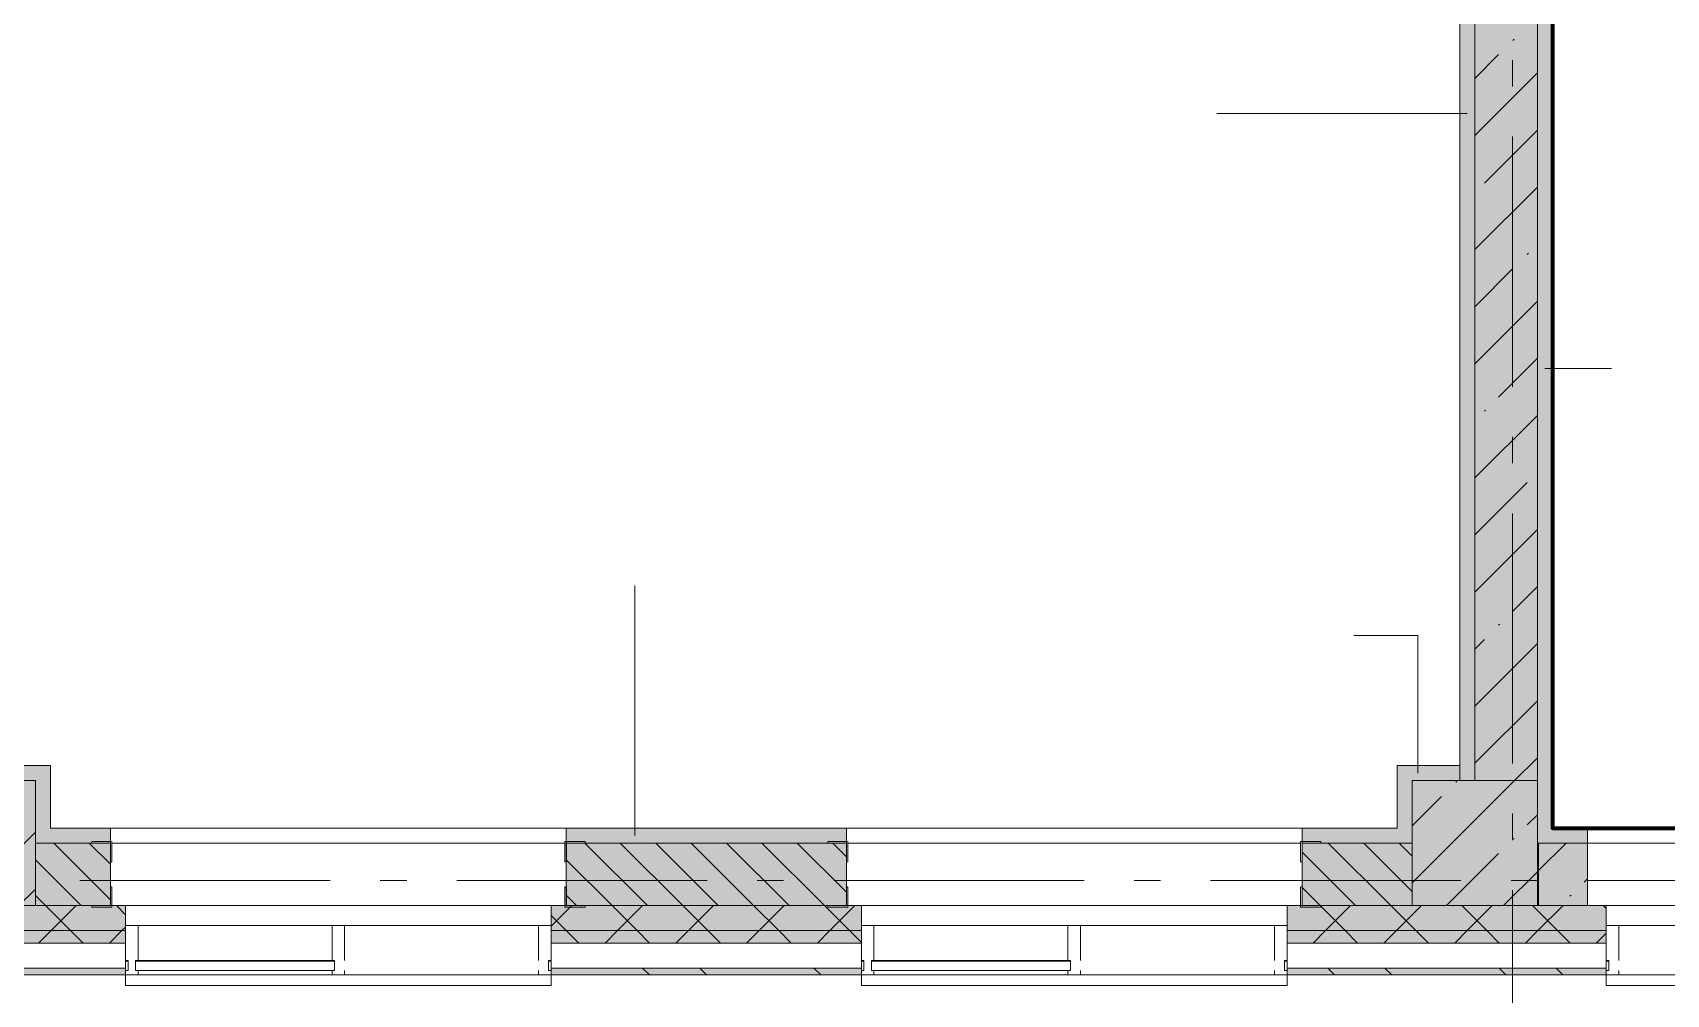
# Model space of a CAD drawing. Header units: millimetres. Extents: x -537608 to 253996, y -217170 to 186033.
# Drawn here: x -239137 to -232611, y 91067 to 94911 of the extents above; entities that cross this region are included whole.
import ezdxf

# ---------------------------------------------------------------- set-up
doc = ezdxf.new("R2010")
doc.units = ezdxf.units.MM
doc.layers.add('16) Лак 1.6м', color=160, linetype='Continuous', lineweight=90)
doc.layers.add('PDF _Геометрия', color=7, linetype='Continuous')
doc.layers.add('PDF _Сплошная заливка', color=7, linetype='Continuous', true_color=0xffffff)

msp = doc.modelspace()

# ---------------------------------------------------------------- hatches: boundary and pattern name
at = {"layer": 'PDF _Сплошная заливка', "transparency": 33554559}
for points in [[(-233126.1932, 91921.2686), (-233126.1932, 99421.2652), (-233376.192, 99421.2652), (-233376.192, 91921.2686), (-233133.1666, 91921.2686)], [(-239626.1902, 91421.2666), (-239126.1905, 91421.2666), (-239126.1905, 91921.2686), (-239626.1902, 91921.2686), (-239626.1902, 91515.2129)], [(-233626.193, 91421.2666), (-233126.1932, 91421.2666), (-233126.1932, 91921.2686), (-233626.193, 91921.2686), (-233626.193, 91515.2129)]]:
    msp.add_hatch(color=256, dxfattribs=at).paths.add_polyline_path(points)
at = {"layer": 'PDF _Сплошная заливка', "true_color": 0x56bc34, "transparency": 33554559}
msp.add_hatch(color=85, dxfattribs=at).paths.add_polyline_path([(-233126.1932, 91731.2661), (-233066.1926, 91731.2661), (-233066.1926, 99111.2657), (-233126.1932, 99111.2657), (-233126.1932, 91921.2686)])
at = {"layer": 'PDF _Сплошная заливка', "true_color": 0xff7d7d, "transparency": 33554559}
for points in [[(-239126.1905, 91921.2686), (-239126.1905, 91981.2671), (-239686.1909, 91981.2671), (-239686.1909, 91921.2686), (-239626.1902, 91921.2686)], [(-239066.1919, 91731.2661), (-239066.1919, 91981.2671), (-239126.1905, 91981.2671), (-239126.1905, 91731.2661), (-239119.0147, 91731.2661)], [(-233436.1927, 91921.2686), (-233436.1927, 91981.2671), (-233686.1915, 91981.2671), (-233686.1915, 91921.2686), (-233626.193, 91921.2686)]]:
    msp.add_hatch(color=11, dxfattribs=at).paths.add_polyline_path(points)
h = msp.add_hatch(color=11, dxfattribs=at)
h.paths.add_polyline_path([(-233692.3661, 91671.2676), (-233686.1915, 91671.2676), (-233686.1915, 91731.2661), (-234066.1921, 91731.2661), (-234066.1921, 91671.2676)], flags=0)
h.paths.add_polyline_path([(-236196.9723, 91671.2676), (-235886.1913, 91671.2676), (-235886.1913, 91731.2661), (-237006.1922, 91731.2661), (-237006.1922, 91671.2676), (-236614.4085, 91671.2676)], flags=0)
h.paths.add_polyline_path([(-238826.1914, 91671.2676), (-238826.1914, 91731.2661), (-239126.1905, 91731.2661), (-239126.1905, 91671.2676), (-239119.0147, 91671.2676)], flags=0)
at = {"layer": 'PDF _Сплошная заливка', "true_color": 0x56bc34, "transparency": 33554559}
h = msp.add_hatch(color=85, dxfattribs=at)
h.paths.add_polyline_path([(-226595.9773, 91671.2676), (-225586.1947, 91671.2676), (-225586.1947, 91731.2661), (-231926.1929, 91731.2661), (-231926.1929, 91671.2676), (-228265.7155, 91671.2676)], flags=0)
h.paths.add_polyline_path([(-233126.1932, 91671.2676), (-232926.1924, 91671.2676), (-232926.1924, 91731.2661), (-233126.1932, 91731.2661)], flags=0)
at = {"layer": 'PDF _Сплошная заливка', "transparency": 33554559}
h = msp.add_hatch(color=256, dxfattribs=at)
h.paths.add_polyline_path([(-233692.3661, 91421.2666), (-233626.193, 91421.2666), (-233626.193, 91671.2676), (-234066.1921, 91671.2676), (-234066.1921, 91421.2666)], flags=0)
h.paths.add_polyline_path([(-239119.0147, 91421.2666), (-238826.1914, 91421.2666), (-238826.1914, 91671.2676), (-239126.1905, 91671.2676), (-239126.1905, 91421.2666)], flags=0)
h.paths.add_polyline_path([(-235886.1913, 91421.2666), (-235886.1913, 91671.2676), (-237006.1922, 91671.2676), (-237006.1922, 91421.2666), (-236196.9723, 91421.2666)], flags=0)
h.paths.add_polyline_path([(-243293.3633, 91421.2666), (-243176.191, 91421.2666), (-243176.191, 91671.2676), (-243565.7421, 91671.2676), (-243565.7421, 91421.2666)], flags=0)
h.paths.add_polyline_path([(-241826.1901, 91421.2666), (-241826.1901, 91671.2676), (-242126.1913, 91671.2676), (-242126.1913, 91421.2666), (-242041.0592, 91421.2666)], flags=0)
h.paths.add_polyline_path([(-240006.1909, 91421.2666), (-239626.1902, 91421.2666), (-239626.1902, 91671.2676), (-240006.1909, 91671.2676), (-240006.1909, 91515.2129)], flags=0)
h.paths.add_polyline_path([(-242676.189, 91421.2666), (-242626.1889, 91421.2666), (-242626.1889, 91671.2676), (-242676.189, 91671.2676), (-242676.189, 91571.9777)], flags=0)
h.paths.add_polyline_path([(-246565.7407, 91421.2666), (-246176.1896, 91421.2666), (-246176.1896, 91671.2676), (-246565.7407, 91671.2676), (-246565.7407, 91515.2129)], flags=0)
h.paths.add_polyline_path([(-245385.7414, 91421.2666), (-245385.7414, 91671.2676), (-245676.192, 91671.2676), (-245676.192, 91421.2666)], flags=0)
h.paths.add_polyline_path([(-248720.0118, 91421.2666), (-248385.7443, 91421.2666), (-248385.7443, 91671.2676), (-249565.7436, 91671.2676), (-249565.7436, 91421.2666), (-249137.4437, 91421.2666)], flags=0)
h.paths.add_polyline_path([(-252476.9243, 91421.2666), (-252176.1868, 91421.2666), (-252176.1868, 91671.2676), (-252565.7423, 91671.2676), (-252565.7423, 91421.2666)], flags=0)
h.paths.add_polyline_path([(-251385.7429, 91421.2666), (-251385.7429, 91671.2676), (-251676.1892, 91671.2676), (-251676.1892, 91421.2666), (-251642.052, 91421.2666)], flags=0)
h.paths.add_polyline_path([(-255565.7409, 91421.2666), (-255176.1898, 91421.2666), (-255176.1898, 91671.2676), (-255565.7409, 91671.2676), (-255565.7409, 91515.2129)], flags=0)
h.paths.add_polyline_path([(-257486.1367, 91421.2666), (-257385.7402, 91421.2666), (-257385.7402, 91671.2676), (-258565.7395, 91671.2676), (-258565.7395, 91421.2666), (-258321.009, 91421.2666)], flags=0)
h.paths.add_polyline_path([(-254385.7415, 91421.2666), (-254385.7415, 91671.2676), (-254676.1879, 91671.2676), (-254676.1879, 91421.2666), (-254564.0965, 91421.2666)], flags=0)
h.paths.add_polyline_path([(-261243.0492, 91421.2666), (-261176.187, 91421.2666), (-261176.187, 91671.2676), (-261565.7382, 91671.2676), (-261565.7382, 91421.2666)], flags=0)
h.paths.add_polyline_path([(-260385.7388, 91421.2666), (-260385.7388, 91671.2676), (-260676.1851, 91671.2676), (-260676.1851, 91421.2666), (-260408.1812, 91421.2666)], flags=0)
h.paths.add_polyline_path([(-264176.1857, 91421.2666), (-264176.1857, 91671.2676), (-264565.7411, 91671.2676), (-264565.7411, 91421.2666)], flags=0)
h.paths.add_polyline_path([(-266669.6977, 91421.2666), (-266385.7404, 91421.2666), (-266385.7404, 91671.2676), (-267560.7406, 91671.2676), (-267560.7406, 91421.2666), (-267504.57, 91421.2666)], flags=0)
h.paths.add_polyline_path([(-263676.1881, 91421.2666), (-263385.7374, 91421.2666), (-263385.7374, 91671.2676), (-263676.1881, 91671.2676), (-263676.1881, 91506.6485)], flags=0)
h.paths.add_polyline_path([(-269380.7398, 91421.2666), (-269380.7398, 91671.2676), (-269676.1853, 91671.2676), (-269676.1853, 91421.2666), (-269591.7422, 91421.2666)], flags=0)
h.paths.add_polyline_path([(-270176.1872, 91421.2666), (-270176.1872, 91671.2676), (-270566.3541, 91671.2676), (-270566.3541, 91421.2666), (-270426.6102, 91421.2666)], flags=0)
h.paths.add_polyline_path([(-273348.6546, 91421.2666), (-273176.1859, 91421.2666), (-273176.1859, 91671.2676), (-273565.737, 91671.2676), (-273565.737, 91421.2666)], flags=0)
h.paths.add_polyline_path([(-275676.1826, 91421.2666), (-275385.7362, 91421.2666), (-275385.7362, 91671.2676), (-275676.1826, 91671.2676)], flags=0)
h.paths.add_polyline_path([(-272386.3534, 91421.2666), (-272386.3534, 91671.2676), (-272676.184, 91671.2676), (-272676.184, 91421.2666), (-272513.7824, 91421.2666)], flags=0)
h.paths.add_polyline_path([(-276226.1847, 91421.2666), (-276176.1845, 91421.2666), (-276176.1845, 91671.2676), (-276226.1847, 91671.2676), (-276226.1847, 91555.6756)], flags=0)
h.paths.add_polyline_path([(-276865.7367, 91421.2666), (-276726.1823, 91421.2666), (-276726.1823, 91671.2676), (-276865.7367, 91671.2676), (-276865.7367, 91515.2129)], flags=0)
h.paths.add_polyline_path([(-281685.7347, 91421.2666), (-281685.7347, 91671.2676), (-282865.734, 91671.2676), (-282865.734, 91421.2666), (-281697.3434, 91421.2666)], flags=0)
h.paths.add_polyline_path([(-279865.7397, 91421.2666), (-279726.1853, 91421.2666), (-279726.1853, 91671.2676), (-279865.7397, 91671.2676), (-279865.7397, 91515.2129)], flags=0)
h.paths.add_polyline_path([(-278685.7403, 91421.2666), (-278685.7403, 91671.2676), (-279226.1833, 91671.2676), (-279226.1833, 91421.2666), (-278775.3032, 91421.2666)], flags=0)
h.paths.add_polyline_path([(-284685.7376, 91421.2666), (-284685.7376, 91671.2676), (-285226.1806, 91671.2676), (-285226.1806, 91421.2666), (-285036.824, 91421.2666)], flags=0)
h.paths.add_polyline_path([(-285726.1825, 91421.2666), (-285726.1825, 91671.2676), (-285865.7369, 91671.2676), (-285865.7369, 91421.2666)], flags=0)
h.paths.add_polyline_path([(-288226.1835, 91421.2666), (-287685.7319, 91421.2666), (-287685.7319, 91671.2676), (-288226.1835, 91671.2676)], flags=0)
h.paths.add_polyline_path([(-288793.7365, 91421.2666), (-288726.1855, 91421.2666), (-288726.1855, 91671.2676), (-288865.7313, 91671.2676), (-288865.7313, 91421.2666)], flags=0)
h.paths.add_polyline_path([(-290880.9044, 91421.2666), (-290685.7348, 91421.2666), (-290685.7348, 91671.2676), (-291926.1806, 91671.2676), (-291926.1806, 91421.2666), (-291715.7767, 91421.2666)], flags=0)
h.paths.add_polyline_path([(-299626.1757, 91421.2666), (-299546.1806, 91421.2666), (-299546.1806, 91671.2676), (-299626.1757, 91671.2676), (-299626.1757, 91455.7484)], flags=0)
h.paths.add_polyline_path([(-300126.1777, 91421.2666), (-300126.1777, 91671.2676), (-300803.6776, 91671.2676), (-300803.6776, 91421.2666), (-300481.9058, 91421.2666)], flags=0)
h.paths.add_polyline_path([(-304238.8097, 91421.2666), (-304126.1758, 91421.2666), (-304126.1758, 91671.2676), (-307138.3387, 91671.2676), (-307138.3387, 91421.2666), (-305073.682, 91421.2666)], flags=0)
h.paths.add_polyline_path([(-301803.6815, 91421.2666), (-301803.6815, 91671.2676), (-303626.1825, 91671.2676), (-303626.1825, 91421.2666), (-302151.6419, 91421.2666)], flags=0)
h.paths.add_polyline_path([(-308138.3338, 91421.2666), (-308138.3338, 91671.2676), (-308726.1763, 91671.2676), (-308726.1763, 91421.2666), (-308413.1627, 91421.2666)], flags=0)
h = msp.add_hatch(color=256, dxfattribs=at)
h.paths.add_polyline_path([(-226595.9773, 91421.2666), (-225526.1941, 91421.2666), (-225526.1941, 91671.2676), (-231926.1929, 91671.2676), (-231926.1929, 91421.2666), (-228265.7155, 91421.2666)], flags=0)
h.paths.add_polyline_path([(-232926.1924, 91421.2666), (-232926.1924, 91671.2676), (-233121.1919, 91671.2676), (-233121.1919, 91421.2666)], flags=0)
h = msp.add_hatch(color=256, dxfattribs=at)
h.paths.add_polyline_path([(-214072.9389, 91321.2663), (-213276.196, 91321.2663), (-213276.196, 91421.2666), (-222460.9308, 91421.2666), (-222460.9308, 91321.2663), (-214907.808, 91321.2663)], flags=0)
h.paths.add_polyline_path([(-224160.9288, 91321.2663), (-224160.9288, 91421.2666), (-232001.1932, 91421.2666), (-232001.1932, 91321.2663), (-224926.2392, 91321.2663)], flags=0)
h.paths.add_polyline_path([(-232851.1922, 91321.2663), (-232851.1922, 91421.2666), (-234126.1928, 91421.2666), (-234126.1928, 91321.2663), (-233126.1932, 91321.2663)], flags=0)
h.paths.add_polyline_path([(-236196.9723, 91321.2663), (-235826.1928, 91321.2663), (-235826.1928, 91421.2666), (-237066.1908, 91421.2666), (-237066.1908, 91321.2663), (-236614.4085, 91321.2663)], flags=0)
h.paths.add_polyline_path([(-239953.8848, 91321.2663), (-238766.1908, 91321.2663), (-238766.1908, 91421.2666), (-240066.1915, 91421.2666), (-240066.1915, 91321.2663)], flags=0)
h.paths.add_polyline_path([(-243626.1884, 91321.2663), (-241766.1916, 91321.2663), (-241766.1916, 91421.2666), (-243626.1884, 91421.2666)], flags=0)
h.paths.add_polyline_path([(-245380.5355, 91321.2663), (-245326.1907, 91321.2663), (-245326.1907, 91421.2666), (-246626.1914, 91421.2666), (-246626.1914, 91321.2663), (-245797.9674, 91321.2663)], flags=0)
h.paths.add_polyline_path([(-249626.19, 91321.2663), (-248326.1893, 91321.2663), (-248326.1893, 91421.2666), (-249626.19, 91421.2666)], flags=0)
h.paths.add_polyline_path([(-254564.0965, 91321.2663), (-254326.1866, 91321.2663), (-254326.1866, 91421.2666), (-255626.1873, 91421.2666), (-255626.1873, 91321.2663), (-254981.5283, 91321.2663)], flags=0)
h.paths.add_polyline_path([(-251326.1879, 91321.2663), (-251326.1879, 91421.2666), (-252626.1886, 91421.2666), (-252626.1886, 91321.2663), (-251642.052, 91321.2663)], flags=0)
h.paths.add_polyline_path([(-257486.1367, 91321.2663), (-257326.1894, 91321.2663), (-257326.1894, 91421.2666), (-258626.1859, 91421.2666), (-258626.1859, 91321.2663), (-258321.009, 91321.2663)], flags=0)
h.paths.add_polyline_path([(-260825.613, 91321.2663), (-260326.1881, 91321.2663), (-260326.1881, 91421.2666), (-261626.1888, 91421.2666), (-261626.1888, 91321.2663), (-261243.0492, 91321.2663)], flags=0)
h.paths.add_polyline_path([(-264626.1874, 91321.2663), (-263326.1867, 91321.2663), (-263330.2213, 91421.2666), (-264626.1874, 91421.2666)], flags=0)
h.paths.add_polyline_path([(-266326.1853, 91321.2663), (-266326.1853, 91421.2666), (-267621.1869, 91421.2666), (-267621.1869, 91321.2663), (-266669.6977, 91321.2663)], flags=0)
h.paths.add_polyline_path([(-269591.7422, 91321.2663), (-269321.1849, 91321.2663), (-269321.1849, 91421.2666), (-270626.8047, 91421.2666), (-270626.8047, 91321.2663), (-270009.1741, 91321.2663)], flags=0)
h.paths.add_polyline_path([(-272513.7824, 91321.2663), (-272326.8026, 91321.2663), (-272326.8026, 91421.2666), (-273626.1833, 91421.2666), (-273626.1833, 91321.2663), (-273348.6546, 91321.2663)], flags=0)
h.paths.add_polyline_path([(-279192.735, 91321.2663), (-278626.181, 91321.2663), (-278626.181, 91421.2666), (-279926.186, 91421.2666), (-279926.186, 91321.2663), (-279610.1755, 91321.2663)], flags=0)
h.paths.add_polyline_path([(-276926.1831, 91321.2663), (-275326.1855, 91321.2663), (-275326.1855, 91421.2666), (-276926.1831, 91421.2666)], flags=0)
h.paths.add_polyline_path([(-281626.184, 91321.2663), (-281626.184, 91421.2666), (-282926.1804, 91421.2666), (-282926.1804, 91321.2663), (-281697.3434, 91321.2663)], flags=0)
h.paths.add_polyline_path([(-284626.1869, 91321.2663), (-284626.1869, 91421.2666), (-285926.1833, 91421.2666), (-285926.1833, 91321.2663), (-285036.824, 91321.2663)], flags=0)
h.paths.add_polyline_path([(-287626.1812, 91321.2663), (-287626.1812, 91421.2666), (-288926.1776, 91421.2666), (-288926.1776, 91321.2663), (-287958.8642, 91321.2663)], flags=0)
h.paths.add_polyline_path([(-290880.9044, 91321.2663), (-290626.1842, 91321.2663), (-290626.1842, 91421.2666), (-291926.1806, 91421.2666), (-291926.1806, 91321.2663), (-291715.7767, 91321.2663)], flags=0)
h.paths.add_polyline_path([(-304238.8097, 91321.2663), (-301741.177, 91321.2663), (-301741.177, 91421.2666), (-307200.8346, 91421.2666), (-307200.8346, 91321.2663), (-305073.682, 91321.2663)], flags=0)
h.paths.add_polyline_path([(-299626.1757, 91321.2663), (-299566.1772, 91321.2663), (-299566.1772, 91421.2666), (-300866.1822, 91421.2666), (-300866.1822, 91321.2663), (-299647.0335, 91321.2663)], flags=0)
h.paths.add_polyline_path([(-310082.8987, 91321.2663), (-308075.8379, 91321.2663), (-308075.8379, 91421.2666), (-317076.174, 91421.2666), (-317076.174, 91321.2663), (-311752.6347, 91321.2663)], flags=0)
h = msp.add_hatch(color=256, dxfattribs=at)
h.paths.add_polyline_path([(-213176.1955, 91271.2661), (-213176.1955, 91321.2663), (-222460.9308, 91321.2663), (-222460.9308, 91271.2661), (-213238.0699, 91271.2661)], flags=0)
h.paths.add_polyline_path([(-225761.1072, 91271.2661), (-224160.9288, 91271.2661), (-224160.9288, 91321.2663), (-232001.1932, 91321.2663), (-232001.1932, 91271.2661), (-226595.9773, 91271.2661)], flags=0)
h.paths.add_polyline_path([(-233274.93, 91271.2661), (-232851.1922, 91271.2661), (-232851.1922, 91321.2663), (-234126.1928, 91321.2663), (-234126.1928, 91271.2661), (-233692.3661, 91271.2661)], flags=0)
h.paths.add_polyline_path([(-237031.8425, 91271.2661), (-235826.1928, 91271.2661), (-235826.1928, 91321.2663), (-237066.1908, 91321.2663), (-237066.1908, 91271.2661)], flags=0)
h.paths.add_polyline_path([(-239119.0147, 91271.2661), (-238766.1908, 91271.2661), (-238766.1908, 91321.2663), (-240066.1915, 91321.2663), (-240066.1915, 91271.2661), (-239536.4508, 91271.2661)], flags=0)
h.paths.add_polyline_path([(-242041.0592, 91271.2661), (-241766.1916, 91271.2661), (-241766.1916, 91321.2663), (-243626.1884, 91321.2663), (-243626.1884, 91271.2661), (-242458.491, 91271.2661)], flags=0)
h.paths.add_polyline_path([(-245797.9674, 91271.2661), (-245326.1907, 91271.2661), (-245326.1907, 91321.2663), (-246626.1914, 91321.2663), (-246626.1914, 91271.2661), (-246215.4035, 91271.2661)], flags=0)
h.paths.add_polyline_path([(-248720.0118, 91271.2661), (-248326.1893, 91271.2661), (-248326.1893, 91321.2663), (-249626.19, 91321.2663), (-249626.19, 91271.2661), (-249137.4437, 91271.2661)], flags=0)
h.paths.add_polyline_path([(-252626.1886, 91271.2661), (-251326.1879, 91271.2661), (-251326.1879, 91321.2663), (-252626.1886, 91321.2663)], flags=0)
h.paths.add_polyline_path([(-257326.1894, 91271.2661), (-257326.1894, 91321.2663), (-258626.1859, 91321.2663), (-258626.1859, 91271.2661), (-257486.1367, 91271.2661)], flags=0)
h.paths.add_polyline_path([(-255626.1873, 91271.2661), (-254326.1866, 91271.2661), (-254326.1866, 91321.2663), (-255626.1873, 91321.2663)], flags=0)
h.paths.add_polyline_path([(-261243.0492, 91271.2661), (-260326.1881, 91271.2661), (-260326.1881, 91321.2663), (-261626.1888, 91321.2663), (-261626.1888, 91271.2661)], flags=0)
h.paths.add_polyline_path([(-267621.1869, 91271.2661), (-266326.1853, 91271.2661), (-266326.1853, 91321.2663), (-267621.1869, 91321.2663)], flags=0)
h.paths.add_polyline_path([(-263326.1867, 91271.2661), (-263330.2213, 91321.2663), (-264626.1874, 91321.2663), (-264626.1874, 91271.2661), (-263330.2213, 91271.2661)], flags=0)
h.paths.add_polyline_path([(-269321.1849, 91271.2661), (-269321.1849, 91321.2663), (-270626.8047, 91321.2663), (-270626.8047, 91271.2661), (-269591.7422, 91271.2661)], flags=0)
h.paths.add_polyline_path([(-272513.7824, 91271.2661), (-272326.8026, 91271.2661), (-272326.8026, 91321.2663), (-273626.1833, 91321.2663), (-273626.1833, 91271.2661), (-273348.6546, 91271.2661)], flags=0)
h.paths.add_polyline_path([(-275435.8268, 91271.2661), (-275326.1855, 91271.2661), (-275326.1855, 91321.2663), (-276926.1831, 91321.2663), (-276926.1831, 91271.2661), (-275853.2587, 91271.2661)], flags=0)
h.paths.add_polyline_path([(-279610.1755, 91271.2661), (-278626.181, 91271.2661), (-278626.181, 91321.2663), (-279926.186, 91321.2663), (-279926.186, 91271.2661)], flags=0)
h.paths.add_polyline_path([(-281626.184, 91271.2661), (-281626.184, 91321.2663), (-282926.1804, 91321.2663), (-282926.1804, 91271.2661), (-281697.3434, 91271.2661)], flags=0)
h.paths.add_polyline_path([(-285926.1833, 91271.2661), (-284626.1869, 91271.2661), (-284626.1869, 91321.2663), (-285926.1833, 91321.2663)], flags=0)
h.paths.add_polyline_path([(-290626.1842, 91271.2661), (-290626.1842, 91321.2663), (-291926.1806, 91321.2663), (-291926.1806, 91271.2661), (-290880.9044, 91271.2661)], flags=0)
h.paths.add_polyline_path([(-288376.296, 91271.2661), (-287626.1812, 91271.2661), (-287626.1812, 91321.2663), (-288926.1776, 91321.2663), (-288926.1776, 91271.2661), (-288793.7365, 91271.2661)], flags=0)
h.paths.add_polyline_path([(-300064.4654, 91271.2661), (-299566.1772, 91271.2661), (-299566.1772, 91321.2663), (-300866.1822, 91321.2663), (-300866.1822, 91271.2661), (-300481.9058, 91271.2661)], flags=0)
h.paths.add_polyline_path([(-303821.3779, 91271.2661), (-301741.177, 91271.2661), (-301741.177, 91321.2663), (-307200.8346, 91321.2663), (-307200.8346, 91271.2661), (-304238.8097, 91271.2661)], flags=0)
h.paths.add_polyline_path([(-308413.1627, 91271.2661), (-308075.8379, 91271.2661), (-308075.8379, 91321.2663), (-317126.1742, 91321.2663), (-317126.1742, 91271.2661), (-308830.5945, 91271.2661)], flags=0)
h = msp.add_hatch(color=256, dxfattribs=at)
h.paths.add_polyline_path([(-213126.1959, 91144.2677), (-213026.1966, 91144.2677), (-213026.1966, 91171.2657), (-222460.9308, 91171.2657), (-222460.9308, 91144.2677), (-213176.1955, 91144.2677)], flags=0)
h.paths.add_polyline_path([(-224926.2392, 91144.2677), (-224160.9288, 91144.2677), (-224160.9288, 91171.2657), (-232001.1932, 91171.2657), (-232001.1932, 91144.2677), (-226595.9773, 91144.2677)], flags=0)
h.paths.add_polyline_path([(-232851.1922, 91144.2677), (-232851.1922, 91171.2657), (-234126.1928, 91171.2657), (-234126.1928, 91144.2677), (-233274.93, 91144.2677)], flags=0)
h.paths.add_polyline_path([(-235826.1928, 91144.2677), (-235826.1928, 91171.2657), (-237066.1908, 91171.2657), (-237066.1908, 91144.2677), (-236614.4085, 91144.2677)], flags=0)
h.paths.add_polyline_path([(-238766.1908, 91144.2677), (-238766.1908, 91171.2657), (-240066.1915, 91171.2657), (-240066.1915, 91144.2677), (-239953.8848, 91144.2677)], flags=0)
h.paths.add_polyline_path([(-243626.1884, 91144.2677), (-241766.1916, 91144.2677), (-241766.1916, 91171.2657), (-243626.1884, 91171.2657), (-243626.1884, 91161.2415)], flags=0)
h.paths.add_polyline_path([(-245326.1907, 91144.2677), (-245326.1907, 91171.2657), (-246626.1914, 91171.2657), (-246626.1914, 91144.2677)], flags=0)
h.paths.add_polyline_path([(-249626.19, 91144.2677), (-248326.1893, 91144.2677), (-248326.1893, 91171.2657), (-249626.19, 91171.2657), (-249626.19, 91161.2415)], flags=0)
h.paths.add_polyline_path([(-254326.1866, 91144.2677), (-254326.1866, 91171.2657), (-255626.1873, 91171.2657), (-255626.1873, 91144.2677), (-254981.5283, 91144.2677)], flags=0)
h.paths.add_polyline_path([(-252626.1886, 91144.2677), (-251326.1879, 91144.2677), (-251326.1879, 91171.2657), (-252626.1886, 91171.2657), (-252626.1886, 91161.2415)], flags=0)
h.paths.add_polyline_path([(-258321.009, 91144.2677), (-257326.1894, 91144.2677), (-257326.1894, 91171.2657), (-258626.1859, 91171.2657), (-258626.1859, 91144.2677)], flags=0)
h.paths.add_polyline_path([(-260326.1881, 91144.2677), (-260326.1881, 91171.2657), (-261626.1888, 91171.2657), (-261626.1888, 91144.2677)], flags=0)
h.paths.add_polyline_path([(-263330.2213, 91144.2677), (-263326.1867, 91144.2677), (-263330.2213, 91171.2657), (-264626.1874, 91171.2657), (-264626.1874, 91144.2677)], flags=0)
h.paths.add_polyline_path([(-266669.6977, 91144.2677), (-266326.1853, 91144.2677), (-266326.1853, 91171.2657), (-267621.1869, 91171.2657), (-267621.1869, 91144.2677)], flags=0)
h.paths.add_polyline_path([(-269321.1849, 91144.2677), (-269321.1849, 91171.2657), (-270626.8047, 91171.2657), (-270626.8047, 91144.2677), (-270009.1741, 91144.2677)], flags=0)
h.paths.add_polyline_path([(-272326.8026, 91144.2677), (-272326.8026, 91171.2657), (-273626.1833, 91171.2657), (-273626.1833, 91144.2677), (-273348.6546, 91144.2677)], flags=0)
h.paths.add_polyline_path([(-275326.1855, 91144.2677), (-275326.1855, 91171.2657), (-276926.1831, 91171.2657), (-276926.1831, 91144.2677), (-276688.131, 91144.2677)], flags=0)
h.paths.add_polyline_path([(-278626.181, 91144.2677), (-278626.181, 91171.2657), (-279926.186, 91171.2657), (-279926.186, 91144.2677)], flags=0)
h.paths.add_polyline_path([(-284626.1869, 91144.2677), (-284626.1869, 91171.2657), (-285926.1833, 91171.2657), (-285926.1833, 91144.2677), (-285036.824, 91144.2677)], flags=0)
h.paths.add_polyline_path([(-281697.3434, 91144.2677), (-281626.184, 91144.2677), (-281626.184, 91171.2657), (-282926.1804, 91171.2657), (-282926.1804, 91144.2677)], flags=0)
h.paths.add_polyline_path([(-288376.296, 91144.2677), (-287626.1812, 91144.2677), (-287626.1812, 91171.2657), (-288926.1776, 91171.2657), (-288926.1776, 91144.2677)], flags=0)
h.paths.add_polyline_path([(-290626.1842, 91144.2677), (-290626.1842, 91171.2657), (-291926.1806, 91171.2657), (-291926.1806, 91144.2677), (-291715.7767, 91144.2677)], flags=0)
h.paths.add_polyline_path([(-303403.9461, 91144.2677), (-301741.177, 91144.2677), (-301741.177, 91171.2657), (-307200.8346, 91171.2657), (-307200.8346, 91144.2677), (-305073.682, 91144.2677)], flags=0)
h.paths.add_polyline_path([(-300866.1822, 91144.2677), (-299566.1772, 91144.2677), (-299566.1772, 91171.2657), (-300866.1822, 91171.2657), (-300866.1822, 91161.2415)], flags=0)
h.paths.add_polyline_path([(-310082.8987, 91144.2677), (-308075.8379, 91144.2677), (-308075.8379, 91171.2657), (-317253.1726, 91171.2657), (-317253.1726, 91144.2677), (-311752.6347, 91144.2677)], flags=0)

# ---------------------------------------------------------------- linework, layer by layer
at = {"layer": '16) Лак 1.6м'}
msp.add_lwpolyline([(-232826.1921, 99111.2657), (-233066.1926, 99111.2657), (-233066.1926, 91731.2661), (-225586.1947, 91731.2661), (-225586.1947, 93371.2655)], dxfattribs=at)
at = {"layer": 'PDF _Геометрия', "lineweight": 9}
for p, q in [((-233126.1932, 99111.2657), (-233126.1932, 91921.2686)), ((-233126.1932, 91921.2686), (-233126.1932, 99111.2657)), ((-233066.1926, 91731.2661), (-233066.1926, 99111.2657)), ((-233436.1927, 98541.2971), (-233436.1927, 91981.2671)), ((-233376.192, 98541.2971), (-233376.192, 91921.2686)), ((-233376.192, 91921.2686), (-233376.192, 98541.2971)), ((-233376.192, 94727.6478), (-233280.9755, 94822.8643)), ((-233223.9524, 94879.8875), (-233219.2094, 94884.6326)), ((-233376.192, 94499.551), (-233126.1932, 94749.552)), ((-233406.1913, 94587.2796), (-234406.193, 94587.2796)), ((-233338.0008, 94309.6433), (-233126.1932, 94521.4508)), ((-233376.192, 94043.3531), (-233126.1932, 94293.354)), ((-233166.9271, 94024.519), (-233162.1863, 94029.2599)), ((-233376.192, 93815.2562), (-233223.9524, 93967.4959)), ((-233376.192, 93587.1551), (-233126.1932, 93837.1561)), ((-233280.9755, 93454.2748), (-233126.1932, 93609.0593)), ((-233096.1918, 93568.4373), (-232830.0415, 93568.4373)), ((-233338.0008, 93397.2474), (-233333.26, 93401.9925)), ((-233376.192, 93130.9572), (-233126.1932, 93380.9582)), ((-233376.192, 92902.8604), (-233166.9271, 93112.1275)), ((-233376.192, 92674.7636), (-233126.1932, 92924.7602)), ((-236731.5614, 91701.2669), (-236731.5614, 92701.2664)), ((-233223.9524, 92598.9064), (-233126.1932, 92696.6634)), ((-233280.9755, 92541.879), (-233276.2347, 92546.6197)), ((-233603.3308, 92500.7059), (-233858.7787, 92500.7059)), ((-233603.3308, 91951.2679), (-233603.3308, 92500.7059)), ((-233376.192, 92446.6624), (-233338.0008, 92484.8558)), ((-233376.192, 92218.5656), (-233126.1932, 92468.5666)), ((-233376.192, 91990.4689), (-233126.1932, 92240.4655)), ((-239126.1905, 91981.2671), (-239686.1909, 91981.2671)), ((-239066.1919, 91981.2671), (-239126.1905, 91981.2671)), ((-239066.1919, 91731.2661), (-239066.1919, 91981.2671)), ((-233436.1927, 91981.2671), (-233686.1915, 91981.2671)), ((-233686.1915, 91981.2671), (-233686.1915, 91921.2686)), ((-233436.1927, 91921.2686), (-233436.1927, 91981.2671)), ((-233217.2955, 91921.2686), (-233126.1932, 92012.3686)), ((-239126.1905, 91921.2686), (-239626.1902, 91921.2686)), ((-239126.1905, 91421.2666), (-239126.1905, 91921.2686)), ((-233686.1915, 91921.2686), (-233686.1915, 91731.2661)), ((-233626.193, 91512.3667), (-233217.2955, 91921.2686)), ((-233126.1932, 91921.2686), (-233626.193, 91921.2686)), ((-233626.193, 91921.2686), (-233626.193, 91421.2666)), ((-233452.0514, 91914.6073), (-233447.3084, 91919.3525)), ((-233126.1932, 91421.2666), (-233126.1932, 91921.2686)), ((-233626.193, 91740.4678), (-233509.0744, 91857.5843)), ((-233166.9271, 91743.5337), (-233126.1932, 91784.2718)), ((-239325.5863, 91515.4368), (-239126.1905, 91714.8305)), ((-238826.1914, 91731.2661), (-239066.1919, 91731.2661)), ((-238826.1914, 91671.2676), (-238826.1914, 91731.2661)), ((-238826.1914, 91731.2661), (-237006.1922, 91731.2661)), ((-235886.1913, 91731.2661), (-237006.1922, 91731.2661)), ((-237006.1922, 91731.2661), (-237006.1922, 91671.2676)), ((-235886.1913, 91671.2676), (-235886.1913, 91731.2661)), ((-235886.1913, 91731.2661), (-234066.1921, 91731.2661)), ((-233686.1915, 91731.2661), (-234066.1921, 91731.2661)), ((-234066.1921, 91731.2661), (-234066.1921, 91671.2676)), ((-233223.9524, 91686.5105), (-233219.2094, 91691.2514)), ((-232926.1924, 91731.2661), (-233066.1926, 91731.2661)), ((-232926.1924, 91671.2676), (-232926.1924, 91731.2661)), ((-232926.1924, 91731.2661), (-231926.1929, 91731.2661)), ((-238826.1914, 91671.2676), (-239126.1905, 91671.2676)), ((-239126.1905, 91671.2676), (-238826.1914, 91671.2676)), ((-238826.1914, 91445.0137), (-239052.4432, 91671.2676)), ((-238826.1914, 91586.437), (-238911.0221, 91671.2676)), ((-238826.1914, 91421.2666), (-238826.1914, 91671.2676)), ((-238820.1912, 91671.2676), (-237010.7436, 91671.2676)), ((-237010.7436, 91671.2676), (-238820.1912, 91671.2676)), ((-237006.1922, 91671.2676), (-237006.1922, 91421.2666)), ((-235886.1913, 91671.2676), (-237006.1922, 91671.2676)), ((-237006.1922, 91671.2676), (-235886.1913, 91671.2676)), ((-236681.1221, 91421.2666), (-236931.123, 91671.2676)), ((-236539.701, 91421.2666), (-236789.702, 91671.2676)), ((-236398.2799, 91421.2666), (-236648.2809, 91671.2676)), ((-236256.8589, 91421.2666), (-236506.8577, 91671.2676)), ((-236115.4378, 91421.2666), (-236365.4367, 91671.2676)), ((-235974.0168, 91421.2666), (-236224.0156, 91671.2676)), ((-235886.1913, 91474.8623), (-236082.5945, 91671.2676)), ((-235886.1913, 91616.2855), (-235941.1735, 91671.2676)), ((-235886.1913, 91421.2666), (-235886.1913, 91671.2676)), ((-235880.1911, 91671.2676), (-234072.1924, 91671.2676)), ((-234072.1924, 91671.2676), (-235880.1911, 91671.2676)), ((-233686.1915, 91671.2676), (-234066.1921, 91671.2676)), ((-234066.1921, 91671.2676), (-233686.1915, 91671.2676)), ((-234066.1921, 91671.2676), (-234066.1921, 91421.2666)), ((-233852.6966, 91421.2666), (-234066.1921, 91634.7621)), ((-233711.2755, 91421.2666), (-233961.2744, 91671.2676)), ((-233626.193, 91477.6051), (-233819.8533, 91671.2676)), ((-233686.1915, 91671.2676), (-233626.193, 91671.2676)), ((-233626.193, 91671.2676), (-233686.1915, 91671.2676)), ((-233626.193, 91619.0284), (-233678.4323, 91671.2676)), ((-233489.1963, 91421.2666), (-233280.9755, 91629.4874)), ((-233126.1932, 91671.2676), (-233121.1919, 91671.2676)), ((-233121.1919, 91561.1699), (-233011.0985, 91671.2676)), ((-233121.1919, 91671.2676), (-233121.1919, 91421.2666)), ((-232926.1924, 91671.2676), (-233121.1919, 91671.2676)), ((-233121.1919, 91671.2676), (-232926.1924, 91671.2676)), ((-232926.1924, 91421.2666), (-232926.1924, 91671.2676)), ((-238943.8633, 91421.2666), (-239126.1905, 91603.596)), ((-236822.5431, 91421.2666), (-237006.1922, 91604.9136)), ((-233261.0973, 91421.2666), (-233126.1932, 91556.1708)), ((-232938.8281, 91515.4368), (-232926.1924, 91528.0747)), ((-239191.6575, 91421.2666), (-239126.1905, 91486.7337)), ((-239085.2843, 91421.2666), (-239126.1905, 91462.1728)), ((-236963.9663, 91421.2666), (-237006.1922, 91463.4947)), ((-233994.1177, 91421.2666), (-234066.1921, 91493.3433)), ((-232995.8534, 91458.4138), (-232991.1126, 91463.1545)), ((-239626.1902, 91421.2666), (-239126.1905, 91421.2666)), ((-238766.1908, 91421.2666), (-239126.1905, 91421.2666)), ((-239126.1905, 91421.2666), (-238826.1914, 91421.2666)), ((-238985.2861, 91321.2663), (-239085.2843, 91421.2666)), ((-239063.4039, 91321.2663), (-238963.4035, 91421.2666)), ((-238766.1908, 91385.0152), (-238802.4422, 91421.2666)), ((-238766.1908, 91421.2666), (-237066.1908, 91421.2666)), ((-237066.1908, 91421.2666), (-238766.1908, 91421.2666)), ((-238766.1908, 91321.2663), (-238766.1908, 91421.2666)), ((-237066.1908, 91338.5803), (-236983.5044, 91421.2666)), ((-235826.1928, 91421.2666), (-237066.1908, 91421.2666)), ((-237066.1908, 91421.2666), (-237066.1908, 91321.2663)), ((-237005.387, 91321.2663), (-237066.1908, 91382.07)), ((-237006.1922, 91421.2666), (-235886.1913, 91421.2666)), ((-236722.5449, 91321.2663), (-236822.5431, 91421.2666)), ((-236800.6627, 91321.2663), (-236700.6623, 91421.2666)), ((-236439.7006, 91321.2663), (-236539.701, 91421.2666)), ((-236517.8184, 91321.2663), (-236417.8202, 91421.2666)), ((-236156.8585, 91321.2663), (-236256.8589, 91421.2666)), ((-236234.9762, 91321.2663), (-236134.9759, 91421.2666)), ((-235874.0164, 91321.2663), (-235974.0168, 91421.2666)), ((-235952.1341, 91321.2663), (-235852.1338, 91421.2666)), ((-235826.1928, 91321.2663), (-235826.1928, 91421.2666)), ((-235826.1928, 91421.2666), (-234126.1928, 91421.2666)), ((-234126.1928, 91421.2666), (-235826.1928, 91421.2666)), ((-233626.193, 91421.2666), (-234126.1928, 91421.2666)), ((-234126.1928, 91421.2666), (-234126.1928, 91321.2663)), ((-234066.1921, 91421.2666), (-233626.193, 91421.2666)), ((-233894.1173, 91321.2663), (-233994.1177, 91421.2666)), ((-233972.2351, 91321.2663), (-233872.2347, 91421.2666)), ((-233611.2752, 91321.2663), (-233711.2755, 91421.2666)), ((-233689.393, 91321.2663), (-233589.3925, 91421.2666)), ((-233626.193, 91421.2666), (-233126.1932, 91421.2666)), ((-233328.4331, 91321.2663), (-233428.4313, 91421.2666)), ((-233406.5508, 91321.2663), (-233306.5504, 91421.2666)), ((-233045.5888, 91321.2663), (-233145.5892, 91421.2666)), ((-232851.1922, 91421.2666), (-233126.1932, 91421.2666)), ((-233123.7066, 91321.2663), (-233023.7084, 91421.2666)), ((-233121.1919, 91421.2666), (-232926.1924, 91421.2666)), ((-232851.1922, 91409.7139), (-232862.7471, 91421.2666)), ((-232851.1922, 91321.2663), (-232851.1922, 91421.2666)), ((-240066.1915, 91321.2663), (-238766.1908, 91321.2663)), ((-239113.4041, 91271.2661), (-239063.4039, 91321.2663)), ((-238935.2859, 91271.2661), (-238985.2861, 91321.2663)), ((-238830.5598, 91271.2661), (-238780.5596, 91321.2663)), ((-238780.5596, 91321.2663), (-238766.1908, 91335.6351)), ((-238716.1906, 91341.2672), (-238766.1908, 91341.2672)), ((-238766.1908, 91341.2672), (-238766.1908, 91201.265)), ((-238766.1908, 91271.2661), (-238766.1908, 91321.2663)), ((-237941.1919, 91341.2672), (-238716.1906, 91341.2672)), ((-238716.1906, 91201.265), (-238716.1906, 91341.2672)), ((-237891.1918, 91341.2672), (-237941.1919, 91341.2672)), ((-237941.1919, 91341.2672), (-237941.1919, 91201.265)), ((-237116.1909, 91341.2672), (-237891.1918, 91341.2672)), ((-237891.1918, 91201.265), (-237891.1918, 91341.2672)), ((-237066.1908, 91341.2672), (-237116.1909, 91341.2672)), ((-237116.1909, 91341.2672), (-237116.1909, 91201.265)), ((-237066.1908, 91201.265), (-237066.1908, 91341.2672)), ((-237066.1908, 91321.2663), (-237066.1908, 91271.2661)), ((-237066.1908, 91321.2663), (-235826.1928, 91321.2663)), ((-236955.3868, 91271.2661), (-237005.387, 91321.2663)), ((-236850.6629, 91271.2661), (-236800.6627, 91321.2663)), ((-236672.5447, 91271.2661), (-236722.5449, 91321.2663)), ((-236567.8186, 91271.2661), (-236517.8184, 91321.2663)), ((-236389.7005, 91271.2661), (-236439.7006, 91321.2663)), ((-236284.9765, 91271.2661), (-236234.9762, 91321.2663)), ((-236106.8583, 91271.2661), (-236156.8585, 91321.2663)), ((-236002.1343, 91271.2661), (-235952.1341, 91321.2663)), ((-235826.1928, 91273.4406), (-235874.0164, 91321.2663)), ((-235776.1926, 91341.2672), (-235826.1928, 91341.2672)), ((-235826.1928, 91341.2672), (-235826.1928, 91201.265)), ((-235826.1928, 91271.2661), (-235826.1928, 91321.2663)), ((-235001.1918, 91341.2672), (-235776.1926, 91341.2672)), ((-235776.1926, 91201.265), (-235776.1926, 91341.2672)), ((-234951.1916, 91341.2672), (-235001.1918, 91341.2672)), ((-235001.1918, 91341.2672), (-235001.1918, 91201.265)), ((-234176.1929, 91341.2672), (-234951.1916, 91341.2672)), ((-234951.1916, 91201.265), (-234951.1916, 91341.2672)), ((-234126.1928, 91341.2672), (-234176.1929, 91341.2672)), ((-234176.1929, 91341.2672), (-234176.1929, 91201.265)), ((-234126.1928, 91201.265), (-234126.1928, 91341.2672)), ((-234126.1928, 91321.2663), (-234126.1928, 91271.2661)), ((-234126.1928, 91321.2663), (-232851.1922, 91321.2663)), ((-234022.2352, 91271.2661), (-233972.2351, 91321.2663)), ((-233844.1171, 91271.2661), (-233894.1173, 91321.2663)), ((-233739.3931, 91271.2661), (-233689.393, 91321.2663)), ((-233561.275, 91271.2661), (-233611.2752, 91321.2663)), ((-233456.551, 91271.2661), (-233406.5508, 91321.2663)), ((-233278.4328, 91271.2661), (-233328.4331, 91321.2663)), ((-233173.7068, 91271.2661), (-233123.7066, 91321.2663)), ((-232995.5886, 91271.2661), (-233045.5888, 91321.2663)), ((-232890.8646, 91271.2661), (-232851.1922, 91310.9408)), ((-232801.192, 91341.2672), (-232851.1922, 91341.2672)), ((-232851.1922, 91341.2672), (-232851.1922, 91201.265)), ((-232851.1922, 91271.2661), (-232851.1922, 91321.2663)), ((-232051.1934, 91341.2672), (-232801.192, 91341.2672)), ((-232801.192, 91201.265), (-232801.192, 91341.2672)), ((-240066.1915, 91271.2661), (-238766.1908, 91271.2661)), ((-238766.1908, 91171.2657), (-238766.1908, 91271.2661)), ((-237066.1908, 91271.2661), (-237066.1908, 91171.2657)), ((-237066.1908, 91271.2661), (-235826.1928, 91271.2661)), ((-235826.1928, 91171.2657), (-235826.1928, 91271.2661)), ((-234126.1928, 91271.2661), (-234126.1928, 91171.2657)), ((-234126.1928, 91271.2661), (-232851.1922, 91271.2661)), ((-232851.1922, 91171.2657), (-232851.1922, 91271.2661)), ((-240066.1915, 91171.2657), (-238766.1908, 91171.2657)), ((-238766.1908, 91201.265), (-238756.1903, 91201.265)), ((-238766.1908, 91144.2677), (-238766.1908, 91171.2657)), ((-238756.1903, 91201.265), (-238756.1903, 91161.2674)), ((-238726.1911, 91161.2674), (-238726.1911, 91201.265)), ((-238726.1911, 91201.265), (-238716.1906, 91201.265)), ((-237941.1919, 91201.265), (-237931.1915, 91201.265)), ((-237931.1915, 91201.265), (-237931.1915, 91161.2674)), ((-237076.1912, 91161.2674), (-237076.1912, 91201.265)), ((-237076.1912, 91201.265), (-237066.1908, 91201.265)), ((-237066.1908, 91171.2657), (-237066.1908, 91144.2677)), ((-237066.1908, 91171.2657), (-235826.1928, 91171.2657)), ((-235826.1928, 91201.265), (-235816.1924, 91201.265)), ((-235826.1928, 91144.2677), (-235826.1928, 91171.2657)), ((-235816.1924, 91201.265), (-235816.1924, 91161.2674)), ((-235786.191, 91161.2674), (-235786.191, 91201.265)), ((-235786.191, 91201.265), (-235776.1926, 91201.265)), ((-235001.1918, 91201.265), (-234991.1914, 91201.265)), ((-234991.1914, 91201.265), (-234991.1914, 91161.2674)), ((-234136.1932, 91161.2674), (-234136.1932, 91201.265)), ((-234136.1932, 91201.265), (-234126.1928, 91201.265)), ((-234126.1928, 91171.2657), (-234126.1928, 91144.2677)), ((-234126.1928, 91171.2657), (-232851.1922, 91171.2657)), ((-232851.1922, 91201.265), (-232841.1917, 91201.265)), ((-232851.1922, 91144.2677), (-232851.1922, 91171.2657)), ((-232841.1917, 91201.265), (-232841.1917, 91161.2674)), ((-240066.1915, 91144.2677), (-238766.1908, 91144.2677)), ((-238756.1903, 91161.2674), (-238766.1908, 91161.2674)), ((-238766.1908, 91161.2674), (-238766.1908, 91144.2677)), ((-238766.1908, 91144.2677), (-238716.1906, 91144.2677)), ((-238716.1906, 91161.2674), (-238726.1911, 91161.2674)), ((-237941.1919, 91161.2674), (-238716.1906, 91161.2674)), ((-238716.1906, 91144.2677), (-238716.1906, 91161.2674)), ((-237941.1919, 91144.2677), (-238716.1906, 91144.2677)), ((-237931.1915, 91161.2674), (-237941.1919, 91161.2674)), ((-237941.1919, 91161.2674), (-237941.1919, 91144.2677)), ((-237941.1919, 91144.2677), (-237891.1918, 91144.2677)), ((-237891.1918, 91144.2677), (-237891.1918, 91161.2415)), ((-237116.1909, 91144.2677), (-237891.1918, 91144.2677)), ((-237116.1909, 91161.2415), (-237116.1909, 91144.2677)), ((-237116.1909, 91144.2677), (-237066.1908, 91144.2677)), ((-237066.1908, 91161.2674), (-237076.1912, 91161.2674)), ((-237066.1908, 91144.2677), (-237066.1908, 91161.2674)), ((-237066.1908, 91144.2677), (-235826.1928, 91144.2677)), ((-235816.1924, 91161.2674), (-235826.1928, 91161.2674)), ((-235826.1928, 91161.2674), (-235826.1928, 91144.2677)), ((-235826.1928, 91144.2677), (-235776.1926, 91144.2677)), ((-235776.1926, 91161.2674), (-235786.191, 91161.2674)), ((-235001.1918, 91161.2674), (-235776.1926, 91161.2674)), ((-235776.1926, 91144.2677), (-235776.1926, 91161.2674)), ((-235001.1918, 91144.2677), (-235776.1926, 91144.2677)), ((-234991.1914, 91161.2674), (-235001.1918, 91161.2674)), ((-235001.1918, 91161.2674), (-235001.1918, 91144.2677)), ((-235001.1918, 91144.2677), (-234951.1916, 91144.2677)), ((-234951.1916, 91144.2677), (-234951.1916, 91161.2415)), ((-234176.1929, 91144.2677), (-234951.1916, 91144.2677)), ((-234176.1929, 91161.2415), (-234176.1929, 91144.2677)), ((-234176.1929, 91144.2677), (-234126.1928, 91144.2677)), ((-234126.1928, 91161.2674), (-234136.1932, 91161.2674)), ((-234126.1928, 91144.2677), (-234126.1928, 91161.2674)), ((-234126.1928, 91144.2677), (-232851.1922, 91144.2677)), ((-232841.1917, 91161.2674), (-232851.1922, 91161.2674)), ((-232851.1922, 91161.2674), (-232851.1922, 91144.2677)), ((-232851.1922, 91144.2677), (-232801.192, 91144.2677)), ((-232801.192, 91144.2677), (-232801.192, 91161.2415)), ((-232051.1934, 91144.2677), (-232801.192, 91144.2677))]:
    msp.add_line(p, q, dxfattribs=at)
at = {"layer": 'PDF _Геометрия', "color": 253, "lineweight": 9, "true_color": 0xaaaaaa}
for p, q in [((-233226.1914, 94695.0995), (-233226.1914, 94800.9343)), ((-233226.1914, 93495.0991), (-233226.1914, 94495.0987)), ((-233226.1914, 93189.2678), (-233226.1914, 93295.1027)), ((-233226.1914, 91989.2675), (-233226.1914, 92989.267)), ((-233226.1914, 91683.4361), (-233226.1914, 91789.2667)), ((-237948.7875, 91521.2671), (-238948.7871, 91521.2671)), ((-237642.9541, 91521.2671), (-237748.789, 91521.2671)), ((-236442.9559, 91521.2671), (-237442.9554, 91521.2671)), ((-236137.1224, 91521.2671), (-236242.9551, 91521.2671)), ((-234937.122, 91521.2671), (-235937.1216, 91521.2671)), ((-234631.2886, 91521.2671), (-234737.1213, 91521.2671)), ((-233431.2882, 91521.2671), (-234431.2878, 91521.2671)), ((-233125.4548, 91521.2671), (-233231.2896, 91521.2671)), ((-231925.4566, 91521.2671), (-232925.4561, 91521.2671)), ((-233226.1914, 90483.4358), (-233226.1914, 91483.4354)), ((-238756.1903, 91199.267), (-238766.1908, 91199.267)), ((-237931.1915, 91199.267), (-238726.1911, 91199.267)), ((-238716.1906, 91201.265), (-237941.1919, 91201.265)), ((-237066.1908, 91199.267), (-237076.1912, 91199.267)), ((-235816.1924, 91199.267), (-235826.1928, 91199.267)), ((-234991.1914, 91199.267), (-235786.191, 91199.267)), ((-235776.1926, 91201.265), (-235001.1918, 91201.265)), ((-234126.1928, 91199.267), (-234136.1932, 91199.267)), ((-232841.1917, 91199.267), (-232851.1922, 91199.267)), ((-238766.1908, 91101.2646), (-238766.1908, 91144.2677)), ((-237066.1908, 91144.2677), (-237066.1908, 91101.2646)), ((-235826.1928, 91101.2646), (-235826.1928, 91144.2677)), ((-234126.1928, 91144.2677), (-234126.1928, 91101.2646)), ((-232851.1922, 91101.2646), (-232851.1922, 91144.2677)), ((-237066.1908, 91101.2646), (-238766.1908, 91101.2646)), ((-234126.1928, 91101.2646), (-235826.1928, 91101.2646)), ((-232001.1932, 91101.2646), (-232851.1922, 91101.2646))]:
    msp.add_line(p, q, dxfattribs=at)
at = {"layer": 'PDF _Геометрия', "color": 253, "lineweight": 20, "true_color": 0xaaaaaa}
for p, q in [((-238820.1912, 91677.2657), (-238901.1918, 91677.2657)), ((-238901.1918, 91677.2657), (-238901.1918, 91671.2676)), ((-238901.1918, 91671.2676), (-238826.1914, 91671.2676)), ((-238826.1914, 91671.2676), (-238826.1914, 91596.2673)), ((-238820.1912, 91596.2673), (-238820.1912, 91677.2657)), ((-236929.7452, 91677.2657), (-237010.7436, 91677.2657)), ((-237010.7436, 91677.2657), (-237010.7436, 91596.2673)), ((-237004.7454, 91596.2673), (-237004.7454, 91671.2676)), ((-237004.7454, 91671.2676), (-236929.7452, 91671.2676)), ((-236929.7452, 91671.2676), (-236929.7452, 91677.2657)), ((-235880.1911, 91677.2657), (-235961.1917, 91677.2657)), ((-235961.1917, 91677.2657), (-235961.1917, 91671.2676)), ((-235961.1917, 91671.2676), (-235886.1913, 91671.2676)), ((-235886.1913, 91671.2676), (-235886.1913, 91596.2673)), ((-235880.1911, 91596.2673), (-235880.1911, 91677.2657)), ((-233991.1918, 91677.2657), (-234072.1924, 91677.2657)), ((-234072.1924, 91677.2657), (-234072.1924, 91596.2673)), ((-234066.1921, 91596.2673), (-234066.1921, 91671.2676)), ((-234066.1921, 91671.2676), (-233991.1918, 91671.2676)), ((-233991.1918, 91671.2676), (-233991.1918, 91677.2657)), ((-238826.1914, 91596.2673), (-238820.1912, 91596.2673)), ((-237010.7436, 91596.2673), (-237004.7454, 91596.2673)), ((-235886.1913, 91596.2673), (-235880.1911, 91596.2673)), ((-234072.1924, 91596.2673), (-234066.1921, 91596.2673)), ((-238826.1914, 91496.267), (-238826.1914, 91421.2666)), ((-238820.1912, 91496.267), (-238826.1914, 91496.267)), ((-238820.1912, 91415.2685), (-238820.1912, 91496.267)), ((-237004.7454, 91496.267), (-237010.7436, 91496.267)), ((-237010.7436, 91496.267), (-237010.7436, 91415.2685)), ((-237004.7454, 91421.2666), (-237004.7454, 91496.267)), ((-235886.1913, 91496.267), (-235886.1913, 91421.2666)), ((-235880.1911, 91496.267), (-235886.1913, 91496.267)), ((-235880.1911, 91415.2685), (-235880.1911, 91496.267)), ((-234066.1921, 91496.267), (-234072.1924, 91496.267)), ((-234072.1924, 91496.267), (-234072.1924, 91415.2685)), ((-234066.1921, 91421.2666), (-234066.1921, 91496.267)), ((-238826.1914, 91421.2666), (-238901.1918, 91421.2666)), ((-238901.1918, 91421.2666), (-238901.1918, 91415.2685)), ((-238901.1918, 91415.2685), (-238820.1912, 91415.2685)), ((-237010.7436, 91415.2685), (-236929.7452, 91415.2685)), ((-236929.7452, 91421.2666), (-237004.7454, 91421.2666)), ((-236929.7452, 91415.2685), (-236929.7452, 91421.2666)), ((-235886.1913, 91421.2666), (-235961.1917, 91421.2666)), ((-235961.1917, 91421.2666), (-235961.1917, 91415.2685)), ((-235961.1917, 91415.2685), (-235880.1911, 91415.2685)), ((-234072.1924, 91415.2685), (-233991.1918, 91415.2685)), ((-233991.1918, 91421.2666), (-234066.1921, 91421.2666)), ((-233991.1918, 91415.2685), (-233991.1918, 91421.2666))]:
    msp.add_line(p, q, dxfattribs=at)
at = {"layer": 'PDF _Геометрия', "color": 9, "lineweight": 9, "true_color": 0xc0c0c0}
for p, q in [((-231926.1929, 91671.2676), (-232926.1924, 91671.2676)), ((-232851.1922, 91421.2666), (-232001.1932, 91421.2666))]:
    msp.add_line(p, q, dxfattribs=at)
at = {"layer": 'PDF _Геометрия', "color": 8, "lineweight": 9, "true_color": 0x787878}
for p, q in [((-236673.4317, 91144.2677), (-236700.4319, 91171.2657)), ((-236445.3328, 91144.2677), (-236472.3329, 91171.2657)), ((-235989.137, 91144.2677), (-236016.135, 91171.2657)), ((-233936.2506, 91144.2677), (-233963.2508, 91171.2657)), ((-233708.1516, 91144.2677), (-233735.1518, 91171.2657)), ((-233251.9537, 91144.2677), (-233278.9539, 91171.2657)), ((-233023.8569, 91144.2677), (-233050.8549, 91171.2657))]:
    msp.add_line(p, q, dxfattribs=at)
at = {"layer": 'PDF _Сплошная заливка', "color": 40, "lineweight": 35, "true_color": 0xfca910, "transparency": 33554559}
msp.add_solid([(-233376.192, 91921.2686), (-233376.192, 98541.2971), (-233436.1927, 91921.2686), (-233436.1927, 98541.2971)], dxfattribs=at)
at = {"layer": 'PDF _Сплошная заливка', "color": 11, "lineweight": 35, "true_color": 0xff7d7d, "transparency": 33554559}
msp.add_solid([(-233626.193, 91671.2676), (-233626.193, 91921.2686), (-233686.1915, 91671.2676), (-233686.1915, 91921.2686)], dxfattribs=at)

doc.saveas('drawing.dxf')
